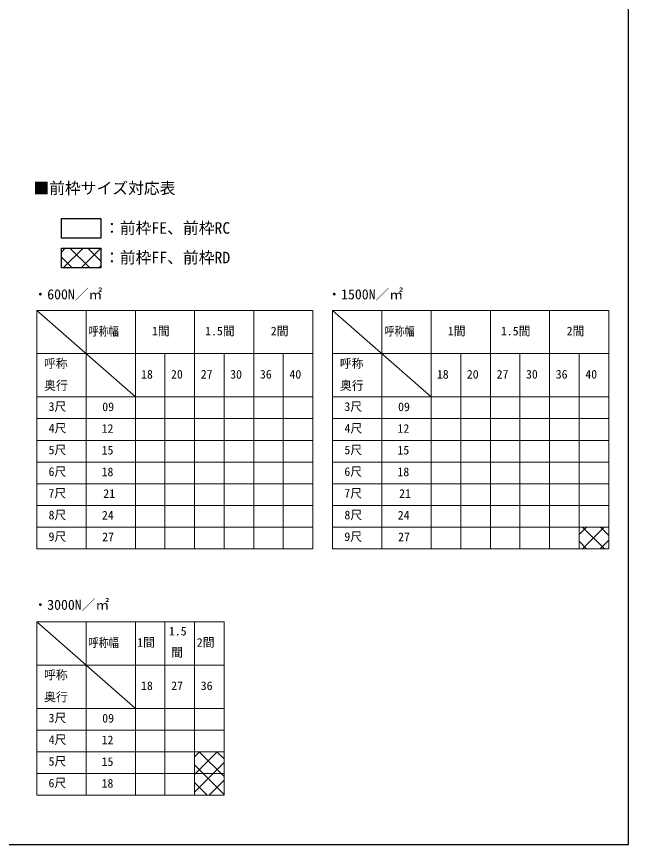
# Model space of a CAD drawing. Units: millimetres, scale not verified. Extents: x -700 to 700, y -1043 to 1037.
# Drawn here: x 80 to 700, y -1043 to -203 of the extents above; entities that cross this region are included whole.
import ezdxf
from ezdxf.enums import TextEntityAlignment as Align

# ---------------------------------------------------------------- set-up
doc = ezdxf.new("R2010")
doc.units = ezdxf.units.MM
doc.header["$LTSCALE"] = 6
doc.layers.add('0-1_TABLE1', color=7, linetype='Continuous', lineweight=18)
doc.layers.add('0-2_USER1', color=3, linetype='Continuous')
doc.layers.add('0-7_YKK_ZWAK', color=7, linetype='Continuous')
doc.styles.add('ＭＳ ゴシック', font='')
doc.styles.get('ＭＳ ゴシック').set_extended_font_data('MS Gothic')

msp = doc.modelspace()

# ---------------------------------------------------------------- linework, layer by layer
at = {"layer": '0-1_TABLE1'}
for p, q in [((100, -501.405), (200, -589.2)), ((200, -501.405), (200, -743.2)), ((400, -501.405), (500, -589.2)), ((500, -501.405), (500, -743.2)), ((100, -589.2), (380, -589.2)), ((400, -589.2), (680, -589.2)), ((650, -728.644), (657.444, -721.2)), ((653.405, -743.2), (675.405, -721.2)), ((675.573, -743.2), (653.573, -721.2)), ((680, -729.666), (671.534, -721.2)), ((657.613, -743.2), (650, -735.587)), ((671.365, -743.2), (680, -734.565)), ((100, -817.405), (200, -905.2)), ((100, -817.405), (100, -993.2)), ((200, -817.405), (200, -993.2)), ((100, -905.2), (290, -905.2)), ((260, -954.25), (265.05, -949.2)), ((260, -972.21), (283.01, -949.2)), ((290, -974.416), (264.784, -949.2)), ((290, -956.456), (282.744, -949.2)), ((260, -990.171), (290, -960.171)), ((290, -992.377), (260, -962.377)), ((272.863, -993.2), (260, -980.337)), ((274.931, -993.2), (290, -978.131)), ((100, -993.2), (290, -993.2))]:
    msp.add_line(p, q, dxfattribs=at)
for points in [[(100, -501.405), (200, -501.405), (380, -501.405)], [(100, -501.405), (100, -589.2), (100, -743.2)], [(150, -501.405), (150, -589.2), (150, -743.2)], [(260, -501.405), (260, -589.2), (260, -743.2)], [(320, -501.405), (320, -589.2), (320, -743.2)], [(380, -501.405), (380, -589.2), (380, -743.2)], [(400, -501.405), (500, -501.405), (680, -501.405)], [(400, -501.405), (400, -589.2), (400, -743.2)], [(450, -501.405), (450, -589.2), (450, -743.2)], [(560, -501.405), (560, -589.2), (560, -743.2)], [(620, -501.405), (620, -589.2), (620, -743.2)], [(680, -501.405), (680, -589.2), (680, -743.2)], [(100, -545.2), (200, -545.2), (230, -545.2), (260, -545.2), (290, -545.2), (320, -545.2), (350, -545.2), (380, -545.2)], [(230, -545.2), (230, -589.2), (230, -743.2)], [(290, -545.2), (290, -589.2), (290, -743.2)], [(350, -545.2), (350, -589.2), (350, -743.2)], [(400, -545.2), (500, -545.2), (530, -545.2), (560, -545.2), (590, -545.2), (620, -545.2), (650, -545.2), (680, -545.2)], [(530, -545.2), (530, -589.2), (530, -743.2)], [(590, -545.2), (590, -589.2), (590, -743.2)], [(650, -545.2), (650, -589.2), (650, -743.2)], [(100, -611.2), (200, -611.2), (380, -611.2)], [(400, -611.2), (500, -611.2), (680, -611.2)], [(100, -633.2), (200, -633.2), (380, -633.2)], [(400, -633.2), (500, -633.2), (680, -633.2)], [(100, -655.2), (200, -655.2), (380, -655.2)], [(400, -655.2), (500, -655.2), (680, -655.2)], [(100, -677.2), (200, -677.2), (380, -677.2)], [(400, -677.2), (500, -677.2), (680, -677.2)], [(100, -699.2), (200, -699.2), (380, -699.2)], [(400, -699.2), (500, -699.2), (680, -699.2)], [(100, -721.2), (200, -721.2), (380, -721.2)], [(400, -721.2), (500, -721.2), (680, -721.2)], [(100, -743.2), (200, -743.2), (380, -743.2)], [(400, -743.2), (500, -743.2), (680, -743.2)], [(100, -817.405), (200, -817.405), (290, -817.405)], [(150, -817.405), (150, -905.2), (150, -993.2)], [(230, -817.405), (230, -861.2), (230, -993.2)], [(260, -817.405), (260, -861.2), (260, -993.2)], [(290, -817.405), (290, -861.2), (290, -993.2)], [(100, -861.2), (200, -861.2), (290, -861.2)], [(100, -927.2), (200, -927.2), (290, -927.2)], [(100, -949.2), (200, -949.2), (290, -949.2)], [(100, -971.2), (200, -971.2), (290, -971.2)]]:
    msp.add_lwpolyline(points, dxfattribs=at)
for points in [[(650, -721.2), (680, -721.2), (680, -743.2), (650, -743.2)], [(260, -949.2), (290, -949.2), (290, -993.2), (260, -993.2)]]:
    msp.add_lwpolyline(points, close=True, dxfattribs=at)
at = {"layer": '0-2_USER1'}
for p, q in [((125, -442.197), (128.997, -438.2)), ((126.958, -458.2), (146.958, -438.2)), ((153.731, -458.2), (133.731, -438.2)), ((144.918, -458.2), (164.918, -438.2)), ((165, -451.509), (151.691, -438.2)), ((135.77, -458.2), (125, -447.43)), ((162.879, -458.2), (165, -456.079))]:
    msp.add_line(p, q, dxfattribs=at)
for points in [[(125, -408.2), (165, -408.2), (165, -428.2), (125, -428.2)], [(125, -438.2), (165, -438.2), (165, -458.2), (125, -458.2)]]:
    msp.add_lwpolyline(points, close=True, dxfattribs=at)
at = {"layer": '0-7_YKK_ZWAK'}
msp.add_lwpolyline([(-700, -1043.2), (700, -1043.2), (700, 996.8)], dxfattribs=at)

# ---------------------------------------------------------------- texts
at = {"layer": '0-1_TABLE1', "style": 'ＭＳ ゴシック', "width": 0.85}
for p in [(152.63, -529.575), (452.63, -529.575), (152.63, -845.575)]:
    msp.add_text('呼称幅', height=8.798, dxfattribs=at).set_placement(p, align=Align.BOTTOM_LEFT)
at = {"layer": '0-1_TABLE1', "style": 'ＭＳ ゴシック'}
for s, p in [('1間', (216.841, -529.336)), ('1.5間', (270.705, -529.336)), ('2間', (337.318, -529.336)), ('1間', (516.841, -529.336)), ('1.5間', (570.705, -529.336)), ('2間', (637.318, -529.336)), ('呼称', (107.341, -562.314)), ('呼称', (407.341, -562.314)), ('18', (205.761, -573.2)), ('20', (236.136, -573.2)), ('27', (266.375, -573.2)), ('30', (296.136, -573.2)), ('36', (326.307, -573.2)), ('40', (356.273, -573.2)), ('18', (505.761, -573.2)), ('20', (536.136, -573.2)), ('27', (566.375, -573.2)), ('30', (596.136, -573.2)), ('36', (626.307, -573.2)), ('40', (656.273, -573.2)), ('奥行', (107.511, -584.632)), ('奥行', (407.511, -584.632)), ('3尺', (111.977, -605.961)), ('09', (166.443, -606.2)), ('3尺', (411.977, -605.961)), ('09', (466.443, -606.2)), ('4尺', (112.114, -627.961)), ('12', (165.795, -628.2)), ('4尺', (412.114, -627.961)), ('12', (465.795, -628.2)), ('5尺', (111.977, -649.961)), ('5尺', (411.977, -649.961)), ('15', (165.795, -650.2)), ('15', (465.795, -650.2)), ('6尺', (111.943, -671.961)), ('18', (165.761, -672.2)), ('6尺', (411.943, -671.961)), ('18', (465.761, -672.2)), ('7尺', (111.841, -693.961)), ('21', (167.466, -694.2)), ('7尺', (411.841, -693.961)), ('21', (467.466, -694.2)), ('8尺', (112.011, -715.961)), ('24', (166.102, -716.2)), ('8尺', (412.011, -715.961)), ('24', (466.102, -716.2)), ('9尺', (111.943, -737.961)), ('27', (166.375, -738.2)), ('9尺', (411.943, -737.961)), ('27', (466.375, -738.2)), ('1.5', (234.023, -833.836)), ('1間', (201.841, -845.336)), ('2間', (262.318, -845.336)), ('間', (236.375, -855.336)), ('呼称', (107.341, -878.314)), ('18', (205.761, -889.2)), ('27', (236.375, -889.2)), ('36', (266.307, -889.2)), ('奥行', (107.511, -900.632)), ('3尺', (111.977, -921.961)), ('09', (166.443, -922.2)), ('4尺', (112.114, -943.961)), ('12', (165.795, -944.2)), ('5尺', (111.977, -965.961)), ('15', (165.795, -966.2)), ('6尺', (111.943, -987.961)), ('18', (165.761, -988.2))]:
    msp.add_text(s, height=8.798, dxfattribs=at).set_placement(p, align=Align.BOTTOM_LEFT)
at = {"layer": '0-2_USER1', "style": 'ＭＳ ゴシック'}
for s, height, p in [('■前枠サイズ対応表', 11.73, (96.636, -386.7)), ('：前枠FE、前枠RC', 11.73, (168.273, -427.109)), ('：前枠FF、前枠RD', 11.73, (168.273, -457.109)), ('・600N／㎡', 10.26, (96.659, -493.223)), ('・1500N／㎡', 10.26, (394.659, -493.223)), ('・3000N／㎡', 10.26, (96.659, -808.223))]:
    msp.add_text(s, height=height, dxfattribs=at).set_placement(p, align=Align.BOTTOM_LEFT)

doc.saveas('drawing.dxf')
